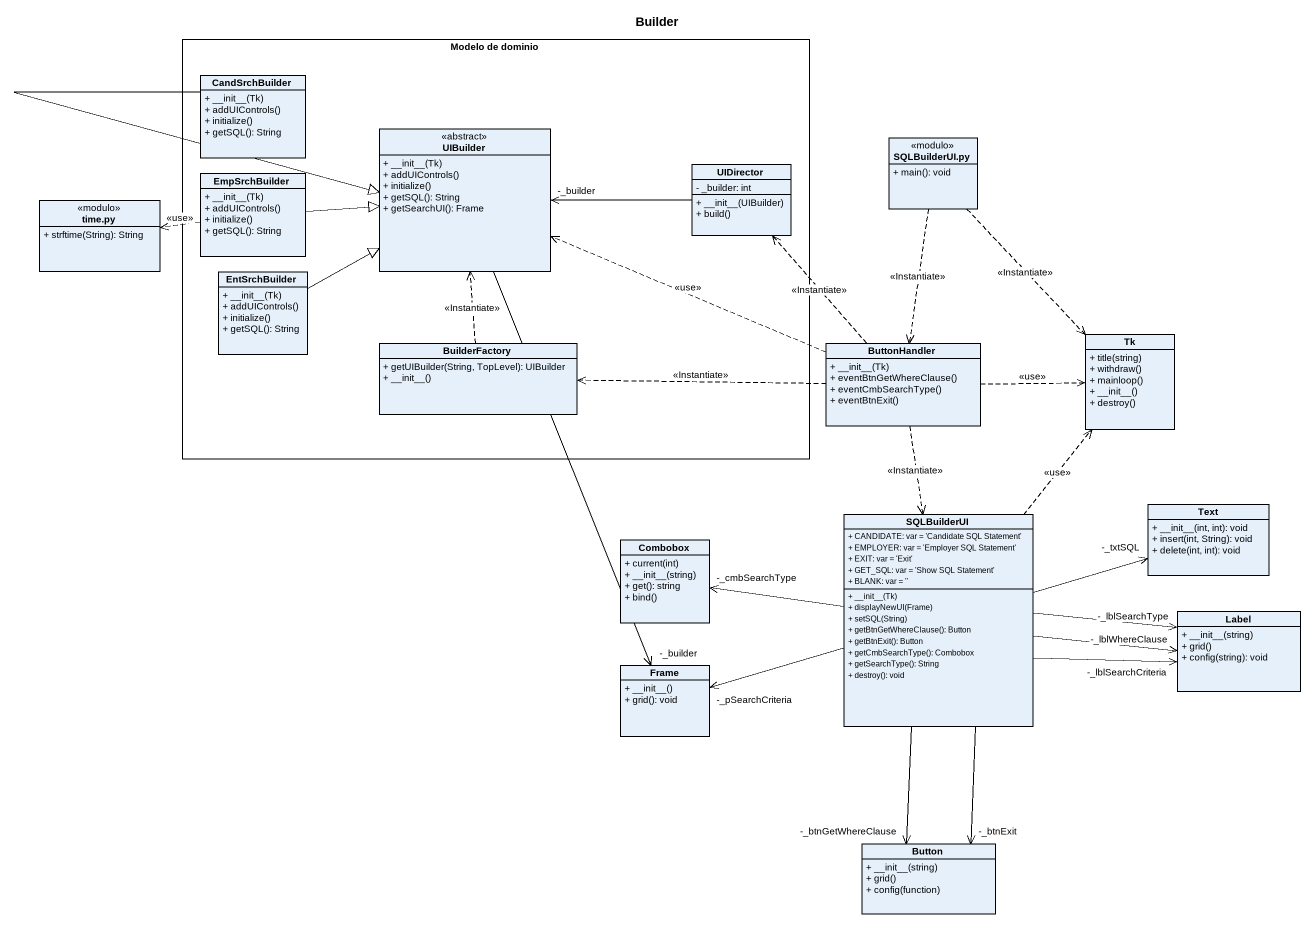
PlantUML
@startuml
title Builder
hide circle
hide empty members
skinparam classAttributeIconSize 0
rectangle "Modelo de dominio" as Modelo_de_dominio {
  class CandSrchBuilder {
    + ~__init~__(Tk)
    + addUIControls()
    + initialize()
    + getSQL(): String
  }
  class UIBuilder <<abstract>> {
    + ~__init~__(Tk)
    + addUIControls()
    + initialize()
    + getSQL(): String
    + getSearchUI(): Frame
  }
  class EmpSrchBuilder {
    + ~__init~__(Tk)
    + addUIControls()
    + initialize()
    + getSQL(): String
  }
  class UIDirector {
    - _builder: int
    + ~__init~__(UIBuilder)
    + build()
  }
  class EntSrchBuilder {
    + ~__init~__(Tk)
    + addUIControls()
    + initialize()
    + getSQL(): String
  }
  class BuilderFactory {
    + getUIBuilder(String, TopLevel): UIBuilder
    + ~__init~__()
  }
}
class "SQLBuilderUI.py" as SQLBuilderUI_py <<modulo>> {
  + main(): void
}
class "time.py" as time_py <<modulo>> {
  + strftime(String): String
}
class ButtonHandler {
  + ~__init~__(Tk)
  + eventBtnGetWhereClause()
  + eventCmbSearchType()
  + eventBtnExit()
}
class Tk {
  + title(string)
  + withdraw()
  + mainloop()
  + ~__init~__()
  + destroy()
}
class Text {
  + ~__init~__(int, int): void
  + insert(int, String): void
  + delete(int, int): void
}
class Combobox {
  + current(int)
  + ~__init~__(string)
  + get(): string
  + bind()
}
class SQLBuilderUI {
  + CANDIDATE: var = 'Candidate SQL Statement'
  + EMPLOYER: var = 'Employer SQL Statement'
  + EXIT: var = 'Exit'
  + GET_SQL: var = 'Show SQL Statement'
  + BLANK: var = ''
  + ~__init~__(Tk)
  + displayNewUI(Frame)
  + setSQL(String)
  + getBtnGetWhereClause(): Button
  + getBtnExit(): Button
  + getCmbSearchType(): Combobox
  + getSearchType(): String
  + destroy(): void
}
class "Label" as Label_ {
  + ~__init~__(string)
  + grid()
  + config(string): void
}
class "Frame" as Frame_ {
  + ~__init~__()
  + grid(): void
}
class Button {
  + ~__init~__(string)
  + grid()
  + config(function)
}
CandSrchBuilder -right-|> UIBuilder
UIBuilder --> "-_builder" Frame_
SQLBuilderUI_py ..> ButtonHandler : <<Instantiate>>
SQLBuilderUI_py ..> Tk : <<Instantiate>>
EmpSrchBuilder -right-|> UIBuilder
EmpSrchBuilder .left.> time_py : <<use>>
UIDirector -left-> "-_builder" UIBuilder
EntSrchBuilder -right-|> UIBuilder
BuilderFactory .up.> UIBuilder : <<Instantiate>>
ButtonHandler .left.> UIBuilder : <<use>>
ButtonHandler .up.> UIDirector : <<Instantiate>>
ButtonHandler .left.> BuilderFactory : <<Instantiate>>
ButtonHandler .right.> Tk : <<use>>
ButtonHandler ..> SQLBuilderUI : <<Instantiate>>
SQLBuilderUI .up.> Tk : <<use>>
SQLBuilderUI -right-> "-_txtSQL" Text
SQLBuilderUI -left-> "-_cmbSearchType" Combobox
SQLBuilderUI -right-> "-_lblWhereClause" Label_
SQLBuilderUI -right-> "-_lblSearchType" Label_
SQLBuilderUI -right-> "-_lblSearchCriteria" Label_
SQLBuilderUI -left-> "-_pSearchCriteria" Frame_
SQLBuilderUI --> "-_btnGetWhereClause" Button
SQLBuilderUI --> "-_btnExit" Button
@enduml
